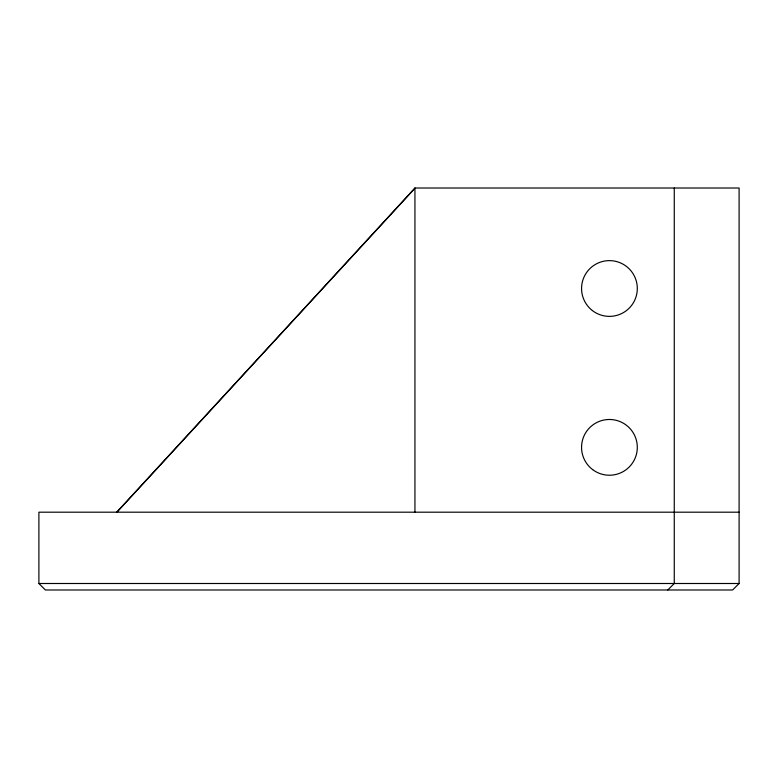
<?xml version="1.0" encoding="UTF-8"?>
<svg xmlns="http://www.w3.org/2000/svg" width="778" height="778" viewBox="0 0 778 778"><rect width="100%" height="100%" fill="white"/><g stroke="black" fill="none" stroke-linecap="round" stroke-linejoin="round"><path stroke-width="1.17" d="M116.7 512.187L414.937 188.013L739.1 188.013L739.1 583.5L732.613 589.987L45.387 589.987L38.9 583.5L38.9 512.187L739.1 512.187M116.963 512.187L414.937 188.295M667.787 589.987L674.263 583.5L674.263 188.013M38.9 583.5L739.1 583.5M414.937 188.013L414.937 512.187M592.369 310.548A27.882 27.882 0 0 0 637.056 292.265A27.882 27.882 0 0 0 598.875 262.701A27.882 27.882 0 0 0 592.369 310.548M592.68 469.64A27.882 27.882 0 0 0 637.104 450.715A27.882 27.882 0 0 0 598.506 421.705A27.882 27.882 0 0 0 592.68 469.64"/></g></svg>
